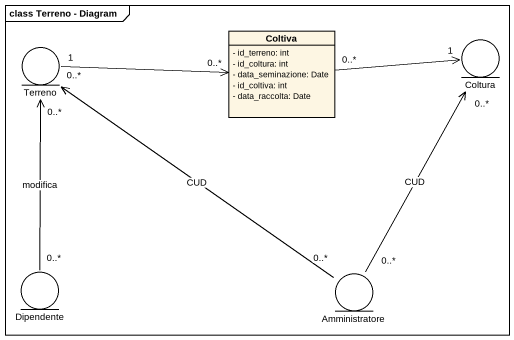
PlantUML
@startuml
mainframe class Terreno - Diagram
allowmixing
hide circle
hide empty members
skinparam classAttributeIconSize 0
entity Terreno
class Coltiva {
  - id_terreno: int
  - id_coltura: int
  - data_seminazione: Date
  - id_coltiva: int
  - data_raccolta: Date
}
entity Coltura
entity Dipendente
entity Amministratore
Terreno "1" -right-> "0..*" Coltiva
Coltiva "0..*" -right-> "1" Coltura
Dipendente "0..*" -up-> "0..*" Terreno : modifica
Amministratore "0..*" -up-> "0..*" Terreno : CUD
Amministratore "0..*" -up-> "0..*" Coltura : CUD
@enduml
